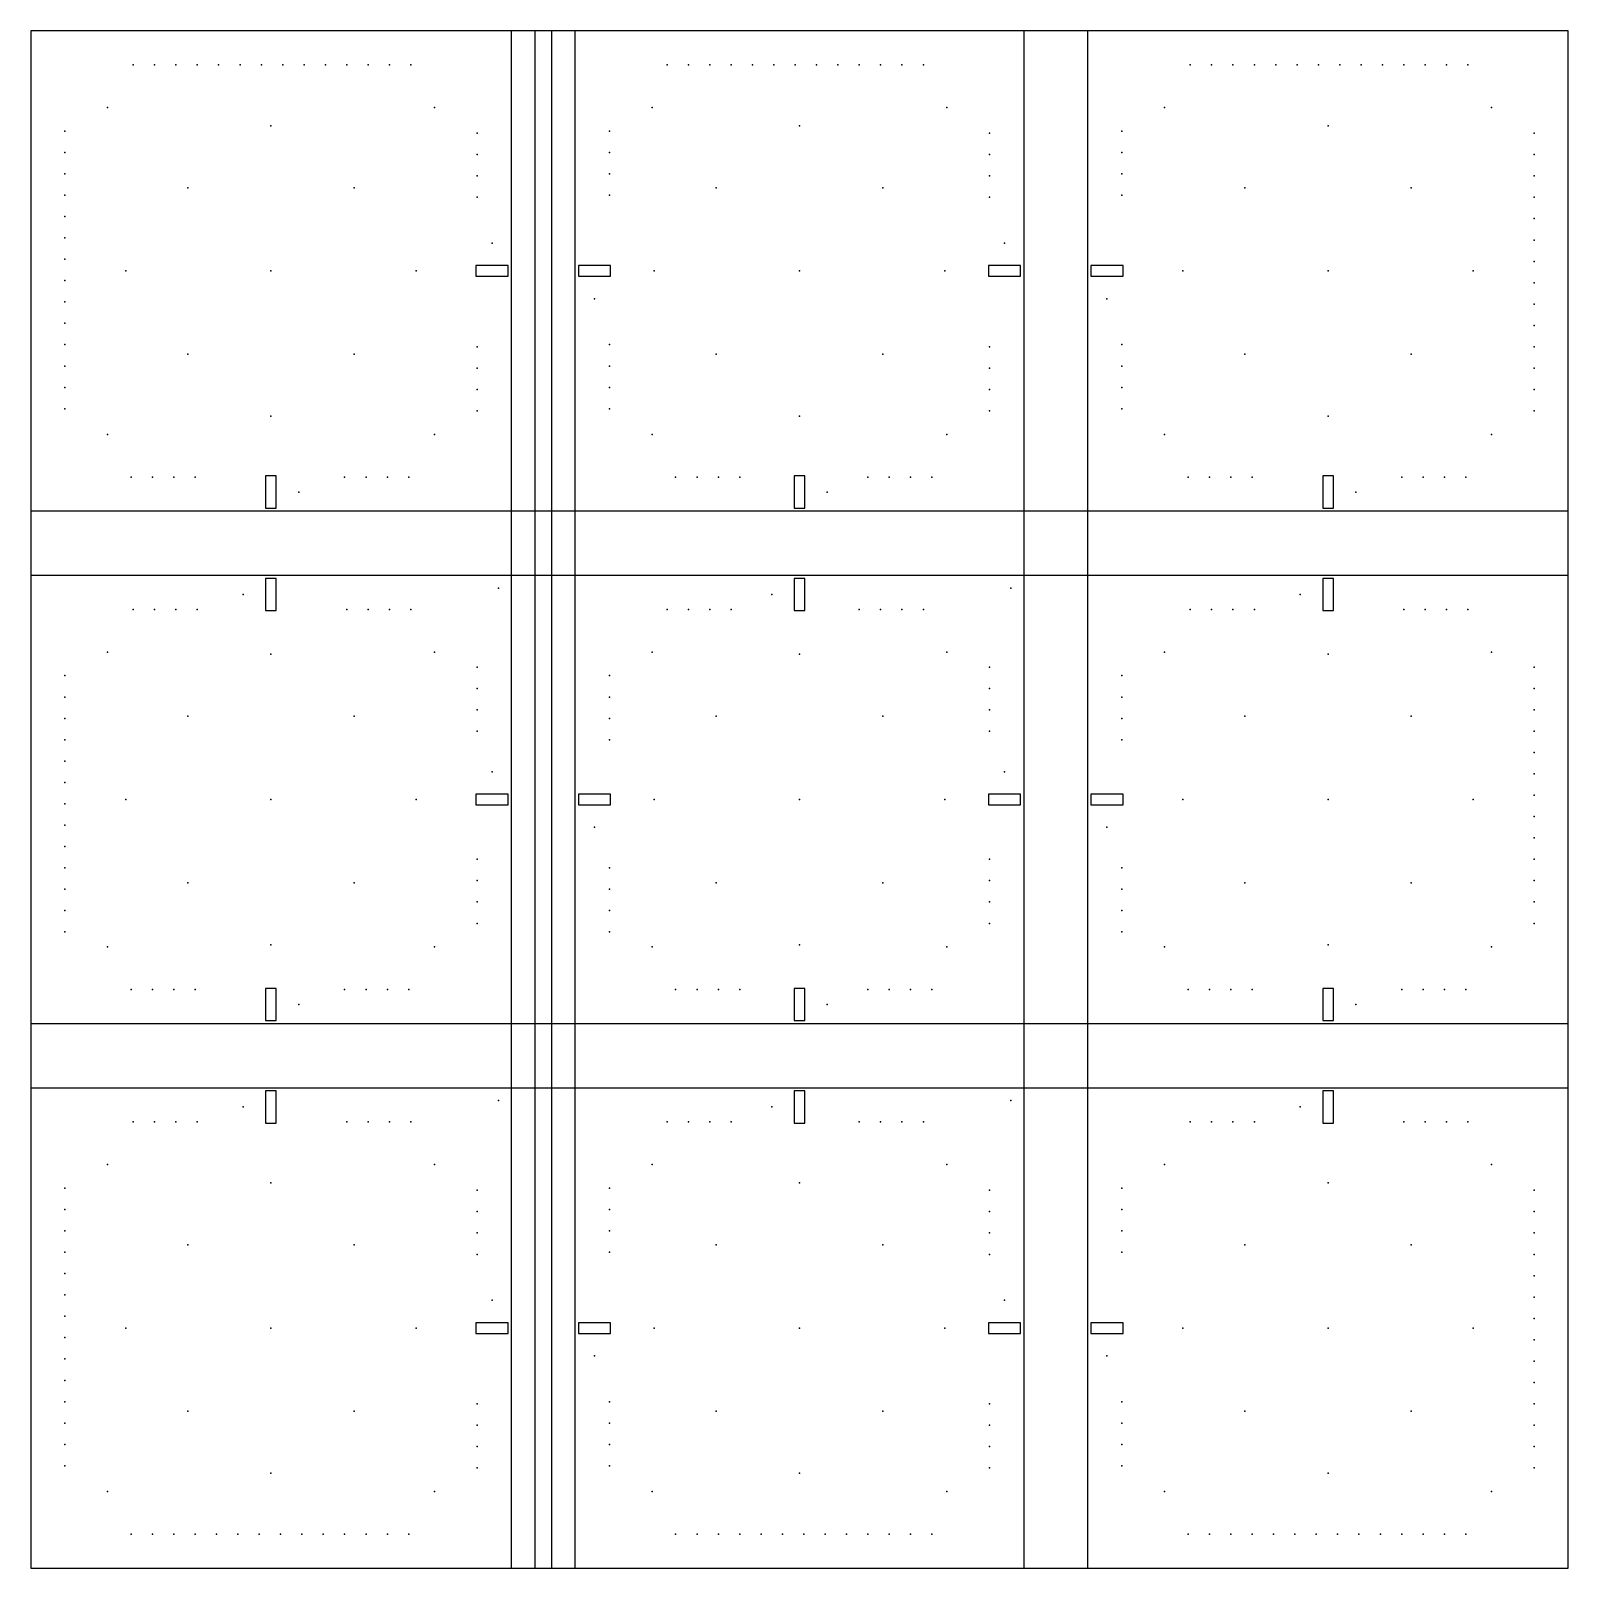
# Model space of a CAD drawing. Header units: metres. Extents: x 0 to 72, y 0 to 72.
import ezdxf

# ---------------------------------------------------------------- set-up
doc = ezdxf.new("R2010")
doc.units = ezdxf.units.M
for name, color, linetype in [('BENCH', 30, 'Continuous'), ('CABLE_COMM', 9, 'Continuous'), ('GRASS', 84, 'Continuous'), ('LAMPS', 2, 'Continuous'), ('PATH_H1', 9, 'Continuous'), ('PATH_H2', 9, 'Continuous'), ('PATH_V1', 9, 'Continuous'), ('PATH_V2', 9, 'Continuous'), ('TERRITORY_BOUNDARY', 8, 'Continuous'), ('URN', 2, 'Continuous'), ('ГОРТЕНЗИЯ МЕТЕЛЬЧАТАЯ', 3, 'Continuous'), ('ДУБ ЧЕРЕШЧАТЫЙ', 3, 'Continuous'), ('КИЗИЛЬНИК БЛЕСТЯЩИЙ', 3, 'Continuous'), ('ТУЯ ЗАПАДНАЯ', 3, 'Continuous')]:
    doc.layers.add(name, color=color, linetype=linetype)

# ---------------------------------------------------------------- blocks, each defined once
blk = doc.blocks.new('BENCH_BLOCK')
blk.add_lwpolyline([(-0.75, -0.25), (0.75, -0.25), (0.75, 0.25), (-0.75, 0.25)], close=True)

msp = doc.modelspace()

# ---------------------------------------------------------------- linework, layer by layer
at = {"layer": 'CABLE_COMM'}
msp.add_lwpolyline([(24.4, 0), (24.4, 72), (23.6, 72), (23.6, 0)], close=True, dxfattribs=at)
at = {"layer": 'GRASS'}
msp.add_lwpolyline([(72, 0), (72, 72), (0, 72), (0, 0)], close=True, dxfattribs=at)
at = {"layer": 'LAMPS'}
for p in [(21.9, 45.9), (45.9, 45.9), (21.9, 21.9), (45.9, 21.9)]:
    msp.add_point(p, dxfattribs=at)
at = {"layer": 'PATH_H1'}
msp.add_lwpolyline([(72, 22.5), (72, 25.5), (0, 25.5), (0, 22.5)], close=True, dxfattribs=at)
at = {"layer": 'PATH_H2'}
msp.add_lwpolyline([(72, 46.5), (72, 49.5), (0, 49.5), (0, 46.5)], close=True, dxfattribs=at)
at = {"layer": 'PATH_V1'}
msp.add_lwpolyline([(25.5, 0), (25.5, 72), (22.5, 72), (22.5, 0)], close=True, dxfattribs=at)
at = {"layer": 'PATH_V2'}
msp.add_lwpolyline([(49.5, 0), (49.5, 72), (46.5, 72), (46.5, 0)], close=True, dxfattribs=at)
at = {"layer": 'TERRITORY_BOUNDARY'}
msp.add_lwpolyline([(72, 0), (72, 72), (0, 72), (0, 0)], close=True, dxfattribs=at)
at = {"layer": 'URN'}
for p in [(21.6, 62.05), (45.6, 62.05), (26.4, 59.45), (50.4, 59.45), (12.55, 50.4), (37.3, 50.4), (62.05, 50.4), (9.95, 45.6), (34.7, 45.6), (59.45, 45.6), (21.6, 37.3), (45.6, 37.3), (26.4, 34.7), (50.4, 34.7), (12.55, 26.4), (37.3, 26.4), (62.05, 26.4), (9.95, 21.6), (34.7, 21.6), (59.45, 21.6), (21.6, 12.55), (45.6, 12.55), (26.4, 9.95), (50.4, 9.95)]:
    msp.add_point(p, dxfattribs=at)
at = {"layer": 'ГОРТЕНЗИЯ МЕТЕЛЬЧАТАЯ'}
for p in [(11.25, 67.55), (36, 67.55), (60.75, 67.55), (4.45, 60.75), (18.05, 60.75), (29.2, 60.75), (42.8, 60.75), (53.95, 60.75), (67.55, 60.75), (11.25, 53.95), (36, 53.95), (60.75, 53.95), (11.25, 42.8), (36, 42.8), (60.75, 42.8), (4.45, 36), (18.05, 36), (29.2, 36), (42.8, 36), (53.95, 36), (67.55, 36), (11.25, 29.2), (36, 29.2), (60.75, 29.2), (11.25, 18.05), (36, 18.05), (60.75, 18.05), (4.45, 11.25), (18.05, 11.25), (29.2, 11.25), (42.8, 11.25), (53.95, 11.25), (67.55, 11.25), (11.25, 4.45), (36, 4.45), (60.75, 4.45)]:
    msp.add_point(p, dxfattribs=at)
at = {"layer": 'ДУБ ЧЕРЕШЧАТЫЙ'}
for p in [(7.35, 64.65), (15.15, 64.65), (32.1, 64.65), (39.9, 64.65), (56.85, 64.65), (64.65, 64.65), (11.25, 60.75), (36, 60.75), (60.75, 60.75), (7.35, 56.85), (15.15, 56.85), (32.1, 56.85), (39.9, 56.85), (56.85, 56.85), (64.65, 56.85), (7.35, 39.9), (15.15, 39.9), (32.1, 39.9), (39.9, 39.9), (56.85, 39.9), (64.65, 39.9), (11.25, 36), (36, 36), (60.75, 36), (7.35, 32.1), (15.15, 32.1), (32.1, 32.1), (39.9, 32.1), (56.85, 32.1), (64.65, 32.1), (7.35, 15.15), (15.15, 15.15), (32.1, 15.15), (39.9, 15.15), (56.85, 15.15), (64.65, 15.15), (11.25, 11.25), (36, 11.25), (60.75, 11.25), (7.35, 7.35), (15.15, 7.35), (32.1, 7.35), (39.9, 7.35), (56.85, 7.35), (64.65, 7.35)]:
    msp.add_point(p, dxfattribs=at)
at = {"layer": 'КИЗИЛЬНИК БЛЕСТЯЩИЙ'}
for p in [(4.8, 70.4), (5.8, 70.4), (6.8, 70.4), (7.8, 70.4), (8.8, 70.4), (9.8, 70.4), (10.8, 70.4), (11.8, 70.4), (12.8, 70.4), (13.8, 70.4), (14.8, 70.4), (15.8, 70.4), (16.8, 70.4), (17.8, 70.4), (29.8, 70.4), (30.8, 70.4), (31.8, 70.4), (32.8, 70.4), (33.8, 70.4), (34.8, 70.4), (35.8, 70.4), (36.8, 70.4), (37.8, 70.4), (38.8, 70.4), (39.8, 70.4), (40.8, 70.4), (41.8, 70.4), (54.3, 70.4), (55.3, 70.4), (56.3, 70.4), (57.3, 70.4), (58.3, 70.4), (59.3, 70.4), (60.3, 70.4), (61.3, 70.4), (62.3, 70.4), (63.3, 70.4), (64.3, 70.4), (65.3, 70.4), (66.3, 70.4), (67.3, 70.4), (1.6, 67.3), (20.9, 67.2), (27.1, 67.3), (44.9, 67.2), (51.1, 67.3), (70.4, 67.2), (1.6, 66.3), (27.1, 66.3), (51.1, 66.3), (20.9, 66.2), (44.9, 66.2), (70.4, 66.2), (1.6, 65.3), (20.9, 65.2), (27.1, 65.3), (44.9, 65.2), (51.1, 65.3), (70.4, 65.2), (1.6, 64.3), (20.9, 64.2), (27.1, 64.3), (44.9, 64.2), (51.1, 64.3), (70.4, 64.2), (1.6, 63.3), (70.4, 63.2), (1.6, 62.3), (70.4, 62.2), (1.6, 61.3), (70.4, 61.2), (1.6, 60.3), (70.4, 60.2), (1.6, 59.3), (70.4, 59.2), (1.6, 58.3), (70.4, 58.2), (1.6, 57.3), (20.9, 57.2), (27.1, 57.3), (44.9, 57.2), (51.1, 57.3), (70.4, 57.2), (1.6, 56.3), (20.9, 56.2), (27.1, 56.3), (44.9, 56.2), (51.1, 56.3), (70.4, 56.2), (1.6, 55.3), (20.9, 55.2), (27.1, 55.3), (44.9, 55.2), (51.1, 55.3), (70.4, 55.2), (1.6, 54.3), (20.9, 54.2), (27.1, 54.3), (44.9, 54.2), (51.1, 54.3), (70.4, 54.2), (4.7, 51.1), (5.7, 51.1), (6.7, 51.1), (7.7, 51.1), (14.7, 51.1), (15.7, 51.1), (16.7, 51.1), (17.7, 51.1), (30.2, 51.1), (31.2, 51.1), (32.2, 51.1), (33.2, 51.1), (39.2, 51.1), (40.2, 51.1), (41.2, 51.1), (42.2, 51.1), (54.2, 51.1), (55.2, 51.1), (56.2, 51.1), (57.2, 51.1), (64.2, 51.1), (65.2, 51.1), (66.2, 51.1), (67.2, 51.1), (4.8, 44.9), (5.8, 44.9), (6.8, 44.9), (7.8, 44.9), (14.8, 44.9), (15.8, 44.9), (16.8, 44.9), (17.8, 44.9), (29.8, 44.9), (30.8, 44.9), (31.8, 44.9), (32.8, 44.9), (38.8, 44.9), (39.8, 44.9), (40.8, 44.9), (41.8, 44.9), (54.3, 44.9), (55.3, 44.9), (56.3, 44.9), (57.3, 44.9), (64.3, 44.9), (65.3, 44.9), (66.3, 44.9), (67.3, 44.9), (1.6, 41.8), (20.9, 42.2), (27.1, 41.8), (44.9, 42.2), (51.1, 41.8), (70.4, 42.2), (20.9, 41.2), (44.9, 41.2), (70.4, 41.2), (1.6, 40.8), (27.1, 40.8), (51.1, 40.8), (1.6, 39.8), (20.9, 40.2), (27.1, 39.8), (44.9, 40.2), (51.1, 39.8), (70.4, 40.2), (20.9, 39.2), (44.9, 39.2), (70.4, 39.2), (1.6, 38.8), (27.1, 38.8), (51.1, 38.8), (70.4, 38.2), (1.6, 37.8), (1.6, 36.8), (70.4, 37.2), (70.4, 36.2), (1.6, 35.8), (1.6, 34.8), (70.4, 35.2), (70.4, 34.2), (1.6, 33.8), (20.9, 33.2), (44.9, 33.2), (70.4, 33.2), (1.6, 32.8), (27.1, 32.8), (51.1, 32.8), (1.6, 31.8), (20.9, 32.2), (27.1, 31.8), (44.9, 32.2), (51.1, 31.8), (70.4, 32.2), (20.9, 31.2), (44.9, 31.2), (70.4, 31.2), (1.6, 30.8), (27.1, 30.8), (51.1, 30.8), (1.6, 29.8), (20.9, 30.2), (27.1, 29.8), (44.9, 30.2), (51.1, 29.8), (70.4, 30.2), (4.7, 27.1), (5.7, 27.1), (6.7, 27.1), (7.7, 27.1), (14.7, 27.1), (15.7, 27.1), (16.7, 27.1), (17.7, 27.1), (30.2, 27.1), (31.2, 27.1), (32.2, 27.1), (33.2, 27.1), (39.2, 27.1), (40.2, 27.1), (41.2, 27.1), (42.2, 27.1), (54.2, 27.1), (55.2, 27.1), (56.2, 27.1), (57.2, 27.1), (64.2, 27.1), (65.2, 27.1), (66.2, 27.1), (67.2, 27.1), (4.8, 20.9), (5.8, 20.9), (6.8, 20.9), (7.8, 20.9), (14.8, 20.9), (15.8, 20.9), (16.8, 20.9), (17.8, 20.9), (29.8, 20.9), (30.8, 20.9), (31.8, 20.9), (32.8, 20.9), (38.8, 20.9), (39.8, 20.9), (40.8, 20.9), (41.8, 20.9), (54.3, 20.9), (55.3, 20.9), (56.3, 20.9), (57.3, 20.9), (64.3, 20.9), (65.3, 20.9), (66.3, 20.9), (67.3, 20.9), (1.6, 17.8), (20.9, 17.7), (27.1, 17.8), (44.9, 17.7), (51.1, 17.8), (70.4, 17.7), (1.6, 16.8), (20.9, 16.7), (27.1, 16.8), (44.9, 16.7), (51.1, 16.8), (70.4, 16.7), (1.6, 15.8), (20.9, 15.7), (27.1, 15.8), (44.9, 15.7), (51.1, 15.8), (70.4, 15.7), (1.6, 14.8), (20.9, 14.7), (27.1, 14.8), (44.9, 14.7), (51.1, 14.8), (70.4, 14.7), (1.6, 13.8), (70.4, 13.7), (1.6, 12.8), (70.4, 12.7), (1.6, 11.8), (70.4, 11.7), (1.6, 10.8), (70.4, 10.7), (1.6, 9.8), (70.4, 9.7), (1.6, 8.8), (70.4, 8.7), (1.6, 7.8), (20.9, 7.7), (27.1, 7.8), (44.9, 7.7), (51.1, 7.8), (70.4, 7.7), (1.6, 6.8), (20.9, 6.7), (27.1, 6.8), (44.9, 6.7), (51.1, 6.8), (70.4, 6.7), (1.6, 5.8), (27.1, 5.8), (51.1, 5.8), (20.9, 5.7), (44.9, 5.7), (70.4, 5.7), (1.6, 4.8), (20.9, 4.7), (27.1, 4.8), (44.9, 4.7), (51.1, 4.8), (70.4, 4.7), (4.7, 1.6), (5.7, 1.6), (6.7, 1.6), (7.7, 1.6), (8.7, 1.6), (9.7, 1.6), (10.7, 1.6), (11.7, 1.6), (12.7, 1.6), (13.7, 1.6), (14.7, 1.6), (15.7, 1.6), (16.7, 1.6), (17.7, 1.6), (30.2, 1.6), (31.2, 1.6), (32.2, 1.6), (33.2, 1.6), (34.2, 1.6), (35.2, 1.6), (36.2, 1.6), (37.2, 1.6), (38.2, 1.6), (39.2, 1.6), (40.2, 1.6), (41.2, 1.6), (42.2, 1.6), (54.2, 1.6), (55.2, 1.6), (56.2, 1.6), (57.2, 1.6), (58.2, 1.6), (59.2, 1.6), (60.2, 1.6), (61.2, 1.6), (62.2, 1.6), (63.2, 1.6), (64.2, 1.6), (65.2, 1.6), (66.2, 1.6), (67.2, 1.6)]:
    msp.add_point(p, dxfattribs=at)
at = {"layer": 'ТУЯ ЗАПАДНАЯ'}
for p in [(3.6, 68.4), (18.9, 68.4), (29.1, 68.4), (42.9, 68.4), (53.1, 68.4), (68.4, 68.4), (3.6, 53.1), (18.9, 53.1), (29.1, 53.1), (42.9, 53.1), (53.1, 53.1), (68.4, 53.1), (3.6, 42.9), (18.9, 42.9), (29.1, 42.9), (42.9, 42.9), (53.1, 42.9), (68.4, 42.9), (3.6, 29.1), (18.9, 29.1), (29.1, 29.1), (42.9, 29.1), (53.1, 29.1), (68.4, 29.1), (3.6, 18.9), (18.9, 18.9), (29.1, 18.9), (42.9, 18.9), (53.1, 18.9), (68.4, 18.9), (3.6, 3.6), (18.9, 3.6), (29.1, 3.6), (42.9, 3.6), (53.1, 3.6), (68.4, 3.6)]:
    msp.add_point(p, dxfattribs=at)

# ---------------------------------------------------------------- block references
at = {"layer": 'BENCH'}
for p, rotation in [((21.6, 60.75), 180), ((45.6, 60.75), 180), ((11.25, 50.4), 90), ((36, 50.4), 90), ((60.75, 50.4), 90), ((11.25, 45.6), -90), ((36, 45.6), -90), ((60.75, 45.6), -90), ((21.6, 36), 180), ((45.6, 36), 180), ((11.25, 26.4), 90), ((36, 26.4), 90), ((60.75, 26.4), 90), ((11.25, 21.6), -90), ((36, 21.6), -90), ((60.75, 21.6), -90), ((21.6, 11.25), 180), ((45.6, 11.25), 180)]:
    msp.add_blockref('BENCH_BLOCK', p, dxfattribs=dict(at, rotation=rotation))
for p in [(26.4, 60.75), (50.4, 60.75), (26.4, 36), (50.4, 36), (26.4, 11.25), (50.4, 11.25)]:
    msp.add_blockref('BENCH_BLOCK', p, dxfattribs=at)

doc.saveas('drawing.dxf')
